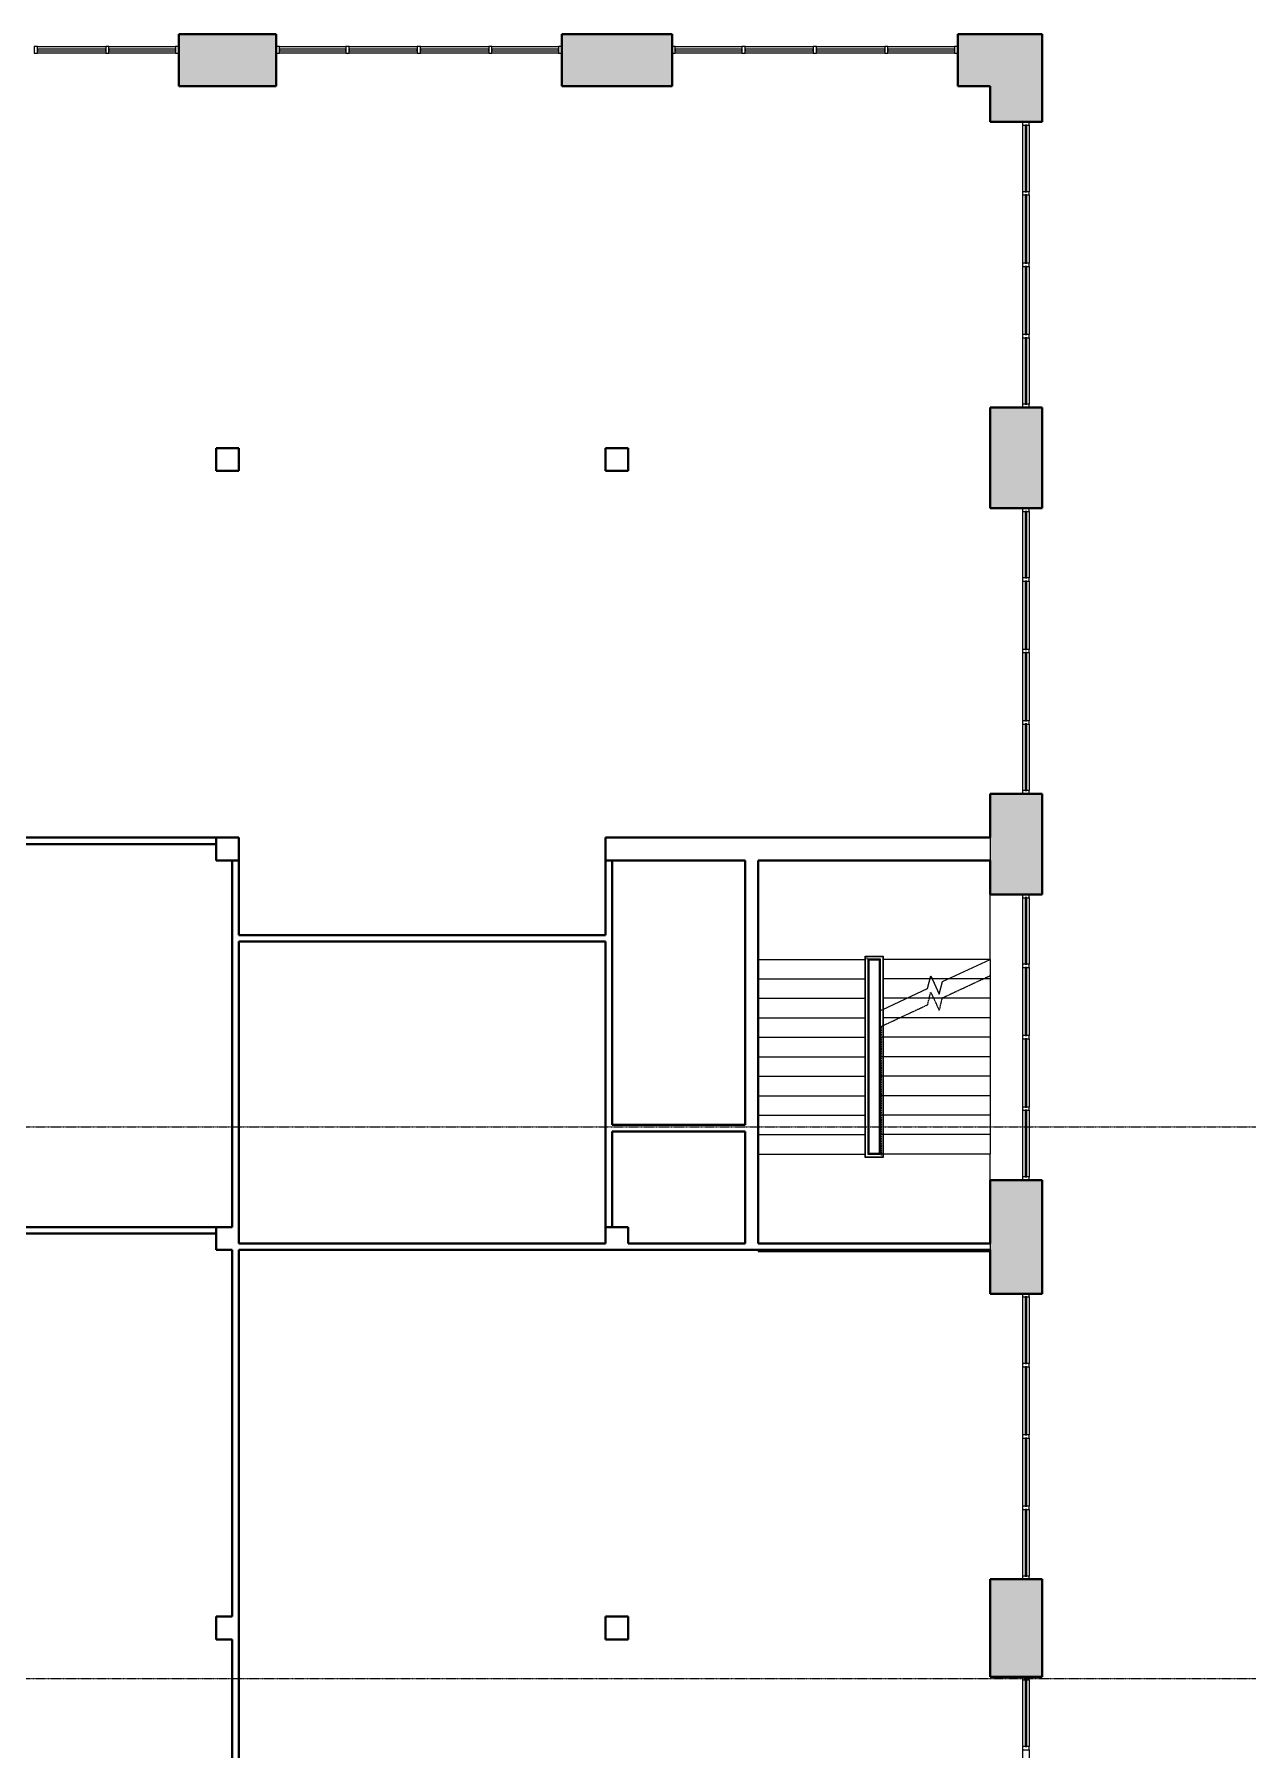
# Model space of a CAD drawing. Header units: millimetres. Extents: x -13853 to 411335, y -23261 to 161252.
# Drawn here: x 189822 to 208514, y 81010 to 107435 of the extents above; entities that cross this region are included whole.
import ezdxf

# ---------------------------------------------------------------- set-up
doc = ezdxf.new("R2010")
doc.units = ezdxf.units.MM
doc.linetypes.add('ADSK_Линия сетки', pattern=[21, 12, -3, 3, -3])
doc.linetypes.add('ADSK_Сверху', pattern=[4.5, 3, -1.5])
for name, color, linetype, lineweight in [('Импосты витража', 7, 'Continuous', 18), ('Лестницы', 7, 'Continuous', 18), ('Несущие колонны', 7, 'Continuous', 18), ('Ограждение', 7, 'Continuous', 18), ('Оси', 7, 'Continuous', 9), ('Панели витража', 7, 'Continuous', 18), ('Поручни', 7, 'Continuous', 18), ('Стены', 7, 'Continuous', 18), ('Стены разрез', 7, 'Continuous', 40), ('Стены штриховка', 7, 'Continuous', 18)]:
    doc.layers.add(name, color=color, linetype=linetype, lineweight=lineweight)

# ---------------------------------------------------------------- blocks, each defined once
blk = doc.blocks.new('ADSK_Колонна бетонная_Квадратная1 - 350x350-717156-001_Весь этаж')
at = {"layer": 'Несущие колонны', "lineweight": 40}
for p, q in [((175, 175), (-175, 175)), ((-175, 175), (-175, -175)), ((175, -175), (175, 175)), ((-175, -175), (175, -175))]:
    blk.add_line(p, q, dxfattribs=at)
blk = doc.blocks.new('Ограждение - Ограждение-712000-001_Весь этаж')
at = {"layer": 'Ограждение', "linetype": 'ADSK_Сверху'}
for p, q in [((202838, 92142), (202838, 90185)), ((202848, 92143), (202848, 90185)), ((202853, 92145), (202853, 90185)), ((202868, 92152), (202868, 90185)), ((202893, 92164), (202893, 90185)), ((202898, 92166), (202898, 90185)), ((202868, 90185), (202838, 90185)), ((202898, 90185), (202848, 90185)), ((202893, 90185), (202853, 90185))]:
    blk.add_line(p, q, dxfattribs=at)
at = {"layer": 'Поручни'}
for p, q in [((202622, 93236), (202898, 93236)), ((202622, 93185), (202622, 93236)), ((202622, 90135), (202622, 93185)), ((202627, 93231), (202893, 93231)), ((202627, 93185), (202627, 93231)), ((202627, 90140), (202627, 93185)), ((202652, 93189), (202652, 93206)), ((202667, 93191), (202853, 93191)), ((202667, 90180), (202667, 93191)), ((202682, 93176), (202838, 93176)), ((202682, 90195), (202682, 93176)), ((202838, 93176), (202838, 92392)), ((202853, 93191), (202853, 92395)), ((202893, 93231), (202893, 92414)), ((202898, 93236), (202898, 92416)), ((202838, 92392), (202847, 92392)), ((202838, 92392), (202847, 92392)), ((202838, 92392), (202838, 90195)), ((202847, 92392), (202853, 92395)), ((202847, 92392), (202853, 92395)), ((202848, 92396), (202848, 92393)), ((202848, 92393), (202853, 92395)), ((202853, 92395), (202893, 92414)), ((202853, 92395), (202893, 92414)), ((202853, 92395), (202893, 92414)), ((202853, 92395), (202853, 90180)), ((202893, 92414), (202898, 92416)), ((202893, 92414), (202893, 90185)), ((202898, 92416), (202898, 90185)), ((202898, 90135), (202622, 90135)), ((202893, 90140), (202627, 90140)), ((202853, 90180), (202667, 90180)), ((202838, 90195), (202682, 90195)), ((202868, 90182), (202868, 90165)), ((202893, 90185), (202893, 90140)), ((202898, 90185), (202898, 90135))]:
    blk.add_line(p, q, dxfattribs=at)
blk = doc.blocks.new('Системная панель - ADSK_Cтеклопакет_25-705793-001_Весь этаж')
at = {"layer": 'Панели витража'}
for p, q in [((513, 13), (-513, 13)), ((-513, 13), (-513, -13)), ((513, -13), (513, 13)), ((-513, -13), (513, -13))]:
    blk.add_line(p, q, dxfattribs=at)
blk = doc.blocks.new('Прямоугольный импост - 50х100-705773-001_Весь этаж')
at = {"layer": 'Импосты витража'}
for p, q in [((168447, 59835), (168447, 60860)), ((168547, 60860), (168547, 59835))]:
    blk.add_line(p, q, dxfattribs=at)
blk = doc.blocks.new('Прямоугольный импост - 50х100-705774-001_Весь этаж')
at = {"layer": 'Импосты витража'}
for p, q in [((168447, 60910), (168447, 61960)), ((168547, 61960), (168547, 60910))]:
    blk.add_line(p, q, dxfattribs=at)
blk = doc.blocks.new('Прямоугольный импост - 50х100-V10-001_Весь этаж')
at = {"layer": 'Импосты витража'}
for p, q in [((-25, 50), (25, 50)), ((-25, -50), (-25, 50)), ((25, 50), (25, -50)), ((25, -50), (-25, -50))]:
    blk.add_line(p, q, dxfattribs=at)
blk = doc.blocks.new('Прямоугольный импост - 50х100-V11-001_Весь этаж')
at = {"layer": 'Импосты витража'}
for p, q in [((0, 50), (-50, 50)), ((-50, 50), (-50, -50)), ((0, -50), (0, 50)), ((-50, -50), (0, -50))]:
    blk.add_line(p, q, dxfattribs=at)
blk = doc.blocks.new('Системная панель - ADSK_Cтеклопакет_25-705800-001_Весь этаж')
at = {"layer": 'Панели витража'}
for p, q in [((513, 13), (-513, 13)), ((-513, 13), (-513, -13)), ((513, -13), (513, 13)), ((-513, -13), (513, -13))]:
    blk.add_line(p, q, dxfattribs=at)
blk = doc.blocks.new('Системная панель - ADSK_Cтеклопакет_25-705801-001_Весь этаж')
at = {"layer": 'Панели витража'}
for p, q in [((525, 12.5), (-525, 12.5)), ((-525, 12.5), (-525, -12.5)), ((525, -12.5), (525, 12.5)), ((-525, -12.5), (525, -12.5))]:
    blk.add_line(p, q, dxfattribs=at)
blk = doc.blocks.new('Прямоугольный импост - 50х100-V12-001_Весь этаж')
at = {"layer": 'Импосты витража'}
for p, q in [((-50, 50), (0, 50)), ((-50, -50), (-50, 50)), ((0, 50), (0, -50)), ((0, -50), (-50, -50))]:
    blk.add_line(p, q, dxfattribs=at)
blk = doc.blocks.new('Прямоугольный импост - 50х100-705791-001_Весь этаж')
at = {"layer": 'Импосты витража'}
for p, q in [((168447, 68560), (168447, 69585)), ((168547, 69585), (168547, 68560))]:
    blk.add_line(p, q, dxfattribs=at)
blk = doc.blocks.new('Прямоугольный импост - 50х100-705792-001_Весь этаж')
at = {"layer": 'Импосты витража'}
for p, q in [((168447, 67460), (168447, 68510)), ((168547, 68510), (168547, 67460))]:
    blk.add_line(p, q, dxfattribs=at)
blk = doc.blocks.new('Прямоугольный импост - 50х100-V13-001_Весь этаж')
at = {"layer": 'Импосты витража'}
for p, q in [((-25, 50), (25, 50)), ((-25, -50), (-25, 50)), ((25, 50), (25, -50)), ((25, -50), (-25, -50))]:
    blk.add_line(p, q, dxfattribs=at)
blk = doc.blocks.new('Прямоугольный импост - 50х100-V14-001_Весь этаж')
at = {"layer": 'Импосты витража'}
for p, q in [((0, 50), (-50, 50)), ((-50, 50), (-50, -50)), ((0, -50), (0, 50)), ((-50, -50), (0, -50))]:
    blk.add_line(p, q, dxfattribs=at)
blk = doc.blocks.new('Системная панель - ADSK_Cтеклопакет_25-705794-001_Весь этаж')
at = {"layer": 'Панели витража'}
for p, q in [((525, 12.5), (-525, 12.5)), ((-525, 12.5), (-525, -12.5)), ((525, -12.5), (525, 12.5)), ((-525, -12.5), (525, -12.5))]:
    blk.add_line(p, q, dxfattribs=at)
blk = doc.blocks.new('Прямоугольный импост - 50х100-V9-001_Весь этаж')
at = {"layer": 'Импосты витража'}
for p, q in [((-50, 50), (0, 50)), ((-50, -50), (-50, 50)), ((0, 50), (0, -50)), ((0, -50), (-50, -50))]:
    blk.add_line(p, q, dxfattribs=at)

msp = doc.modelspace()

# ---------------------------------------------------------------- hatches: boundary and pattern name
at = {"layer": 'Стены'}
h = msp.add_hatch(color=256, dxfattribs=at)
h.paths.add_polyline_path([(204047, 106635), (205347, 106635), (205347, 107435), (204047, 107435)], flags=0)
h.paths.add_polyline_path([(180047, 106635), (181547, 106635), (181547, 107435), (180047, 107435)], flags=0)
h.paths.add_polyline_path([(193547, 106635), (193547, 107435), (192047, 107435), (192047, 106635)], flags=0)
h.paths.add_polyline_path([(185947, 106635), (187647, 106635), (187647, 107435), (185947, 107435)], flags=0)
h.paths.add_polyline_path([(199647, 106635), (199647, 107435), (197947, 107435), (197947, 106635)], flags=0)
h.paths.add_polyline_path([(169547, 106635), (169547, 107435), (169047, 107435), (169047, 106635)], flags=0)
h.paths.add_polyline_path([(173947, 106635), (175647, 106635), (175647, 107435), (173947, 107435)], flags=0)
h = msp.add_hatch(color=256, dxfattribs=at)
h.paths.add_polyline_path([(205078, 59085), (205347, 59085), (205347, 59785), (204547, 59785), (204547, 59085)], flags=0)
h.paths.add_polyline_path([(204547, 64185), (205347, 64185), (205347, 65235), (204547, 65235)], flags=0)
h.paths.add_polyline_path([(204547, 69635), (205347, 69635), (205347, 71285), (204547, 71285), (204547, 70710)], flags=0)
h.paths.add_polyline_path([(204547, 75685), (205347, 75685), (205347, 77735), (204547, 77735)], flags=0)
h.paths.add_polyline_path([(205347, 82135), (205347, 83635), (204547, 83635), (204547, 82135), (205078, 82135)], flags=0)
h.paths.add_polyline_path([(205078, 88035), (205347, 88035), (205347, 89785), (204547, 89785), (204547, 88035)], flags=0)
h.paths.add_polyline_path([(205347, 94185), (205347, 95735), (204547, 95735), (204547, 94185), (205078, 94185)], flags=0)
h.paths.add_polyline_path([(205078, 100135), (205347, 100135), (205347, 101685), (204547, 101685), (204547, 100135)], flags=0)
h.paths.add_polyline_path([(205078, 106085), (205347, 106085), (205347, 106635), (204547, 106635), (204547, 106085)], flags=0)

# ---------------------------------------------------------------- linework, layer by layer
at = {"layer": 'Лестницы'}
for p, q in [((204547, 93185), (204547, 94185)), ((200972, 93185), (202622, 93185)), ((204547, 93185), (202898, 93185)), ((203811, 92842), (204547, 93185)), ((204547, 93185), (204547, 92885)), ((200972, 92885), (202622, 92885)), ((203620, 92885), (202898, 92885)), ((203584, 92736), (203631, 92930)), ((203652, 92885), (203620, 92885)), ((203631, 92930), (203763, 92647)), ((203904, 92885), (203652, 92885)), ((203763, 92647), (203811, 92842)), ((204547, 92885), (203904, 92885)), ((204547, 92885), (204547, 92585)), ((200972, 92585), (202622, 92585)), ((202893, 92414), (203584, 92736)), ((203261, 92585), (202898, 92585)), ((204547, 92585), (203261, 92585)), ((204547, 92585), (204547, 92285)), ((200972, 92285), (202622, 92285)), ((202847, 92395), (202847, 92392)), ((202847, 92392), (202853, 92395)), ((204547, 92285), (202898, 92285)), ((204547, 92285), (204547, 91985)), ((200972, 91985), (202622, 91985)), ((204547, 91985), (202898, 91985)), ((204547, 91985), (204547, 91685)), ((200972, 91685), (202622, 91685)), ((204547, 91685), (202898, 91685)), ((204547, 91685), (204547, 91385)), ((200972, 91385), (202622, 91385)), ((204547, 91385), (202898, 91385)), ((204547, 91385), (204547, 91085)), ((200972, 91085), (202622, 91085)), ((204547, 91085), (202898, 91085)), ((204547, 91085), (204547, 90785)), ((200972, 90785), (202622, 90785)), ((204547, 90785), (202898, 90785)), ((204547, 90785), (204547, 90485)), ((200972, 90485), (202622, 90485)), ((204547, 90485), (202898, 90485)), ((204547, 90485), (204547, 90185)), ((200972, 90185), (202622, 90185)), ((204547, 90185), (202898, 90185)), ((204547, 89785), (204547, 90185)), ((200972, 88710), (200972, 88685)), ((200972, 88685), (204547, 88685))]:
    msp.add_line(p, q, dxfattribs=at)
at = {"layer": 'Лестницы', "linetype": 'ADSK_Сверху'}
for p, q in [((200972, 93185), (202622, 93185)), ((204547, 93185), (202898, 93185)), ((200972, 92885), (202622, 92885)), ((203620, 92885), (202898, 92885)), ((203652, 92885), (203620, 92885)), ((203904, 92885), (203652, 92885)), ((203811, 92592), (204547, 92935)), ((204547, 92885), (203904, 92885)), ((204547, 92885), (204440, 92885)), ((204547, 92885), (204440, 92885)), ((204547, 92935), (204547, 90185)), ((200972, 92585), (202622, 92585)), ((203261, 92585), (202898, 92585)), ((204547, 92585), (203261, 92585)), ((203584, 92486), (203631, 92680)), ((203676, 92585), (203608, 92585)), ((203676, 92585), (203608, 92585)), ((203631, 92680), (203763, 92397)), ((203763, 92397), (203811, 92592)), ((204547, 92585), (203809, 92585)), ((204547, 92585), (203809, 92585)), ((200972, 92285), (202622, 92285)), ((202847, 92142), (203584, 92486)), ((204547, 92285), (202898, 92285)), ((204547, 92285), (203153, 92285)), ((204547, 92285), (203153, 92285)), ((200972, 91985), (202622, 91985)), ((202847, 92142), (202847, 90185)), ((204547, 91985), (202847, 91985)), ((204547, 91985), (202847, 91985)), ((204547, 91985), (202898, 91985)), ((200972, 91685), (202622, 91685)), ((204547, 91685), (202847, 91685)), ((204547, 91685), (202847, 91685)), ((204547, 91685), (202898, 91685)), ((200972, 91385), (202622, 91385)), ((204547, 91385), (202847, 91385)), ((204547, 91385), (202847, 91385)), ((204547, 91385), (202898, 91385)), ((200972, 91085), (202622, 91085)), ((204547, 91085), (202847, 91085)), ((204547, 91085), (202847, 91085)), ((204547, 91085), (202898, 91085)), ((200972, 90785), (202622, 90785)), ((204547, 90785), (202847, 90785)), ((204547, 90785), (202847, 90785)), ((204547, 90785), (202898, 90785)), ((200972, 90485), (202622, 90485)), ((204547, 90485), (202847, 90485)), ((204547, 90485), (202847, 90485)), ((204547, 90485), (202898, 90485)), ((200972, 90185), (202622, 90185)), ((204547, 90185), (202847, 90185)), ((204547, 90185), (202898, 90185))]:
    msp.add_line(p, q, dxfattribs=at)
at = {"layer": 'Несущие колонны', "lineweight": 40}
for p, q in [((192972, 101060), (192622, 101060)), ((192622, 101060), (192622, 100710)), ((192972, 100710), (192972, 101060)), ((198972, 101060), (198622, 101060)), ((198622, 101060), (198622, 100710)), ((198972, 100710), (198972, 101060)), ((192622, 100710), (192972, 100710)), ((198622, 100710), (198972, 100710)), ((198972, 83060), (198622, 83060)), ((198622, 83060), (198622, 82710)), ((198972, 82710), (198972, 83060)), ((198622, 82710), (198972, 82710))]:
    msp.add_line(p, q, dxfattribs=at)
at = {"layer": 'Оси', "linetype": 'ADSK_Линия сетки'}
for p, q in [((-13035, 90605), (410517, 90605)), ((-13035, 82105), (410517, 82105))]:
    msp.add_line(p, q, dxfattribs=at)
at = {"layer": 'Стены разрез'}
for p, q in [((193547, 107435), (192047, 107435)), ((192047, 107435), (192047, 106635)), ((193547, 106635), (193547, 107435)), ((199647, 107435), (197947, 107435)), ((197947, 107435), (197947, 106635)), ((199647, 106635), (199647, 107435)), ((205347, 107435), (204047, 107435)), ((204047, 107435), (204047, 106635)), ((205347, 106085), (205347, 107435)), ((192047, 106635), (193547, 106635)), ((197947, 106635), (199647, 106635)), ((204047, 106635), (204547, 106635)), ((204547, 106635), (204547, 106085)), ((204547, 106085), (205347, 106085)), ((204547, 101685), (204547, 100135)), ((205347, 101685), (204547, 101685)), ((205347, 100135), (205347, 101685)), ((204547, 100135), (205347, 100135)), ((204547, 95735), (204547, 95060)), ((205347, 95735), (204547, 95735)), ((205347, 94185), (205347, 95735)), ((192622, 95060), (186972, 95060)), ((186972, 94960), (192622, 94960)), ((198972, 95060), (198622, 95060)), ((198622, 95060), (198622, 94710)), ((204547, 95060), (198972, 95060)), ((192872, 94710), (192872, 89060)), ((192972, 93560), (192972, 94710)), ((198622, 94710), (198972, 94710)), ((198622, 94710), (198622, 93560)), ((198722, 94710), (198622, 94710)), ((198722, 90635), (198722, 94710)), ((198972, 94710), (200772, 94710)), ((200772, 94710), (200772, 90635)), ((200972, 94710), (204547, 94710)), ((200972, 88810), (200972, 94710)), ((204547, 94710), (204547, 94185)), ((204547, 94185), (205347, 94185)), ((198622, 93560), (192972, 93560)), ((192972, 89060), (192972, 93460)), ((192972, 93460), (198622, 93460)), ((198622, 93460), (198622, 89060)), ((200772, 90635), (198722, 90635)), ((198722, 90535), (200772, 90535)), ((198722, 89060), (198722, 90535)), ((200772, 90535), (200772, 88810)), ((204547, 89785), (204547, 88810)), ((205347, 89785), (204547, 89785)), ((205347, 88035), (205347, 89785)), ((192622, 89060), (186972, 89060)), ((192872, 89060), (192622, 89060)), ((192622, 89060), (192622, 88710)), ((192622, 88960), (192622, 89060)), ((192972, 88810), (192972, 89060)), ((198972, 89060), (198622, 89060)), ((198622, 89060), (198622, 88810)), ((198622, 89060), (198722, 89060)), ((198972, 88810), (198972, 89060)), ((186972, 88960), (192622, 88960)), ((198622, 88810), (192972, 88810)), ((200772, 88810), (198972, 88810)), ((204547, 88810), (200972, 88810)), ((192622, 88710), (192872, 88710)), ((192872, 88710), (192872, 83060)), ((192972, 88710), (198622, 88710)), ((192972, 83060), (192972, 88710)), ((198622, 88710), (198972, 88710)), ((198972, 88710), (204547, 88710)), ((204547, 88710), (204547, 88035)), ((204547, 88035), (205347, 88035)), ((204547, 83635), (204547, 82135)), ((205347, 83635), (204547, 83635)), ((205347, 82135), (205347, 83635)), ((192872, 83060), (192622, 83060)), ((192622, 83060), (192622, 82710)), ((192972, 82710), (192972, 83060)), ((192622, 82710), (192872, 82710)), ((192872, 82710), (192872, 71060)), ((192972, 71060), (192972, 82710)), ((204547, 82135), (205347, 82135))]:
    msp.add_line(p, q, dxfattribs=at)
at = {"layer": 'Стены штриховка'}
for p, q in [((204547, 95060), (204547, 94710)), ((204547, 88810), (204547, 88710))]:
    msp.add_line(p, q, dxfattribs=at)

# ---------------------------------------------------------------- block references
at = {"layer": 'Импосты витража', "extrusion": (0, 0, -1)}
for name, p in [('Прямоугольный импост - 50х100-V13-001_Весь этаж', (-189847, 107195)), ('Прямоугольный импост - 50х100-V13-001_Весь этаж', (-190947, 107195)), ('Прямоугольный импост - 50х100-V12-001_Весь этаж', (-199647, 107195)), ('Прямоугольный импост - 50х100-V13-001_Весь этаж', (-200747, 107195)), ('Прямоугольный импост - 50х100-V13-001_Весь этаж', (-201847, 107195)), ('Прямоугольный импост - 50х100-V13-001_Весь этаж', (-202947, 107195))]:
    msp.add_blockref(name, p, dxfattribs=at)
at = {"layer": 'Импосты витража'}
for name, p, rotation in [('Прямоугольный импост - 50х100-705792-001_Весь этаж', (122412, 275692), 270), ('Прямоугольный импост - 50х100-705791-001_Весь этаж', (122412, 275692), 270), ('Прямоугольный импост - 50х100-V11-001_Весь этаж', (193547, 107195), 180), ('Прямоугольный импост - 50х100-705773-001_Весь этаж', (133762, 275692), 270), ('Прямоугольный импост - 50х100-705774-001_Весь этаж', (133762, 275692), 270), ('Прямоугольный импост - 50х100-705774-001_Весь этаж', (134862, 275692), 269.9999999999991), ('Прямоугольный импост - 50х100-705773-001_Весь этаж', (137037, 275692), 270), ('Прямоугольный импост - 50х100-705791-001_Весь этаж', (131137, 275692), 270), ('Прямоугольный импост - 50х100-705792-001_Весь этаж', (133312, 275692), 270.0000000000009), ('Прямоугольный импост - 50х100-705792-001_Весь этаж', (134412, 275692), 270), ('Прямоугольный импост - 50х100-705791-001_Весь этаж', (134412, 275692), 270), ('Прямоугольный импост - 50х100-V11-001_Весь этаж', (205097, 106085), 89.99999999999991), ('Прямоугольный импост - 50х100-705773-001_Весь этаж', (373595, 165870), 180), ('Прямоугольный импост - 50х100-705774-001_Весь этаж', (373595, 165870), 180), ('Прямоугольный импост - 50х100-705774-001_Весь этаж', (373595, 164770), 180), ('Прямоугольный импост - 50х100-705773-001_Весь этаж', (373595, 162595), 180), ('Прямоугольный импост - 50х100-705791-001_Весь этаж', (373595, 168645), 180), ('Прямоугольный импост - 50х100-705792-001_Весь этаж', (373595, 166470), 180), ('Прямоугольный импост - 50х100-705792-001_Весь этаж', (373595, 165370), 180), ('Прямоугольный импост - 50х100-705791-001_Весь этаж', (373595, 165370), 180), ('Прямоугольный импост - 50х100-V14-001_Весь этаж', (205097, 95735), 270.0000000000005), ('Прямоугольный импост - 50х100-V11-001_Весь этаж', (205097, 94185), 90.0000000000004), ('Прямоугольный импост - 50х100-705773-001_Весь этаж', (373595, 153970), 180), ('Прямоугольный импост - 50х100-705774-001_Весь этаж', (373595, 153970), 180), ('Прямоугольный импост - 50х100-705774-001_Весь этаж', (373595, 152870), 180), ('Прямоугольный импост - 50х100-705773-001_Весь этаж', (373595, 150695), 180), ('Прямоугольный импост - 50х100-705791-001_Весь этаж', (373595, 156545), 180), ('Прямоугольный импост - 50х100-705792-001_Весь этаж', (373595, 154370), 180), ('Прямоугольный импост - 50х100-705792-001_Весь этаж', (373595, 153270), 180), ('Прямоугольный импост - 50х100-705791-001_Весь этаж', (373595, 153270), 180), ('Прямоугольный импост - 50х100-V14-001_Весь этаж', (205097, 83635), 270), ('Прямоугольный импост - 50х100-V11-001_Весь этаж', (205097, 82135), 90.0000000000004), ('Прямоугольный импост - 50х100-705773-001_Весь этаж', (373595, 141920), 180), ('Прямоугольный импост - 50х100-705774-001_Весь этаж', (373595, 141920), 180)]:
    msp.add_blockref(name, p, dxfattribs=dict(at, rotation=rotation))
for p in [(192047, 107195), (204047, 107195)]:
    msp.add_blockref('Прямоугольный импост - 50х100-V14-001_Весь этаж', p, dxfattribs=at)
at = {"layer": 'Импосты витража', "extrusion": (0, 0, -1)}
for name, p, rotation in [('Прямоугольный импост - 50х100-V10-001_Весь этаж', (-194647, 107195), 180), ('Прямоугольный импост - 50х100-V10-001_Весь этаж', (-195747, 107195), 180), ('Прямоугольный импост - 50х100-V10-001_Весь этаж', (-196847, 107195), 180), ('Прямоугольный импост - 50х100-V9-001_Весь этаж', (-197947, 107195), 180), ('Прямоугольный импост - 50х100-V10-001_Весь этаж', (-205097, 104985), 270.0000000000001), ('Прямоугольный импост - 50х100-V10-001_Весь этаж', (-205097, 103885), 270.0000000000001), ('Прямоугольный импост - 50х100-V10-001_Весь этаж', (-205097, 102785), 270.0000000000001), ('Прямоугольный импост - 50х100-V9-001_Весь этаж', (-205097, 101685), 270.0000000000001), ('Прямоугольный импост - 50х100-V12-001_Весь этаж', (-205097, 100135), 89.99999999999953), ('Прямоугольный импост - 50х100-V13-001_Весь этаж', (-205097, 99035), 89.99999999999953), ('Прямоугольный импост - 50х100-V13-001_Весь этаж', (-205097, 97935), 89.99999999999953), ('Прямоугольный импост - 50х100-V13-001_Весь этаж', (-205097, 96835), 89.99999999999953), ('Прямоугольный импост - 50х100-V10-001_Весь этаж', (-205097, 93085), 269.9999999999996), ('Прямоугольный импост - 50х100-V10-001_Весь этаж', (-205097, 91985), 269.9999999999996), ('Прямоугольный импост - 50х100-V10-001_Весь этаж', (-205097, 90885), 269.9999999999996), ('Прямоугольный импост - 50х100-V9-001_Весь этаж', (-205097, 89785), 269.9999999999996), ('Прямоугольный импост - 50х100-V12-001_Весь этаж', (-205097, 88035), 90), ('Прямоугольный импост - 50х100-V13-001_Весь этаж', (-205097, 86935), 90), ('Прямоугольный импост - 50х100-V13-001_Весь этаж', (-205097, 85835), 90), ('Прямоугольный импост - 50х100-V13-001_Весь этаж', (-205097, 84735), 90), ('Прямоугольный импост - 50х100-V10-001_Весь этаж', (-205097, 81035), 269.9999999999996)]:
    msp.add_blockref(name, p, dxfattribs=dict(at, rotation=rotation))
at = {"layer": 'Несущие колонны'}
msp.add_blockref('ADSK_Колонна бетонная_Квадратная1 - 350x350-717156-001_Весь этаж', (192797, 94885), dxfattribs=at)
at = {"layer": 'Ограждение'}
msp.add_blockref('Ограждение - Ограждение-712000-001_Весь этаж', (0, 0), dxfattribs=at)
at = {"layer": 'Панели витража'}
for name, p, rotation in [('Системная панель - ADSK_Cтеклопакет_25-705801-001_Весь этаж', (190397, 107195), 180), ('Системная панель - ADSK_Cтеклопакет_25-705800-001_Весь этаж', (191485, 107195), 180), ('Системная панель - ADSK_Cтеклопакет_25-705800-001_Весь этаж', (200210, 107195), 180), ('Системная панель - ADSK_Cтеклопакет_25-705801-001_Весь этаж', (201297, 107195), 180), ('Системная панель - ADSK_Cтеклопакет_25-705801-001_Весь этаж', (202397, 107195), 180), ('Системная панель - ADSK_Cтеклопакет_25-705800-001_Весь этаж', (203485, 107195), 180), ('Системная панель - ADSK_Cтеклопакет_25-705793-001_Весь этаж', (205097, 105523), 269.9999999999999), ('Системная панель - ADSK_Cтеклопакет_25-705794-001_Весь этаж', (205097, 104435), 269.9999999999999), ('Системная панель - ADSK_Cтеклопакет_25-705794-001_Весь этаж', (205097, 103335), 269.9999999999999), ('Системная панель - ADSK_Cтеклопакет_25-705793-001_Весь этаж', (205097, 102248), 269.9999999999999), ('Системная панель - ADSK_Cтеклопакет_25-705800-001_Весь этаж', (205097, 99573), 90.0000000000005), ('Системная панель - ADSK_Cтеклопакет_25-705801-001_Весь этаж', (205097, 98485), 90.0000000000005), ('Системная панель - ADSK_Cтеклопакет_25-705801-001_Весь этаж', (205097, 97385), 90.0000000000005), ('Системная панель - ADSK_Cтеклопакет_25-705800-001_Весь этаж', (205097, 96298), 90.0000000000005), ('Системная панель - ADSK_Cтеклопакет_25-705793-001_Весь этаж', (205097, 93623), 270.0000000000004), ('Системная панель - ADSK_Cтеклопакет_25-705794-001_Весь этаж', (205097, 92535), 270.0000000000004), ('Системная панель - ADSK_Cтеклопакет_25-705794-001_Весь этаж', (205097, 91435), 270.0000000000004), ('Системная панель - ADSK_Cтеклопакет_25-705793-001_Весь этаж', (205097, 90348), 270.0000000000004), ('Системная панель - ADSK_Cтеклопакет_25-705800-001_Весь этаж', (205097, 87473), 90), ('Системная панель - ADSK_Cтеклопакет_25-705801-001_Весь этаж', (205097, 86385), 90), ('Системная панель - ADSK_Cтеклопакет_25-705801-001_Весь этаж', (205097, 85285), 90), ('Системная панель - ADSK_Cтеклопакет_25-705800-001_Весь этаж', (205097, 84198), 90), ('Системная панель - ADSK_Cтеклопакет_25-705793-001_Весь этаж', (205097, 81573), 270.0000000000004)]:
    msp.add_blockref(name, p, dxfattribs=dict(at, rotation=rotation))
for name, p in [('Системная панель - ADSK_Cтеклопакет_25-705793-001_Весь этаж', (194110, 107195)), ('Системная панель - ADSK_Cтеклопакет_25-705794-001_Весь этаж', (195197, 107195)), ('Системная панель - ADSK_Cтеклопакет_25-705794-001_Весь этаж', (196297, 107195)), ('Системная панель - ADSK_Cтеклопакет_25-705793-001_Весь этаж', (197385, 107195))]:
    msp.add_blockref(name, p, dxfattribs=at)

doc.saveas('drawing.dxf')
